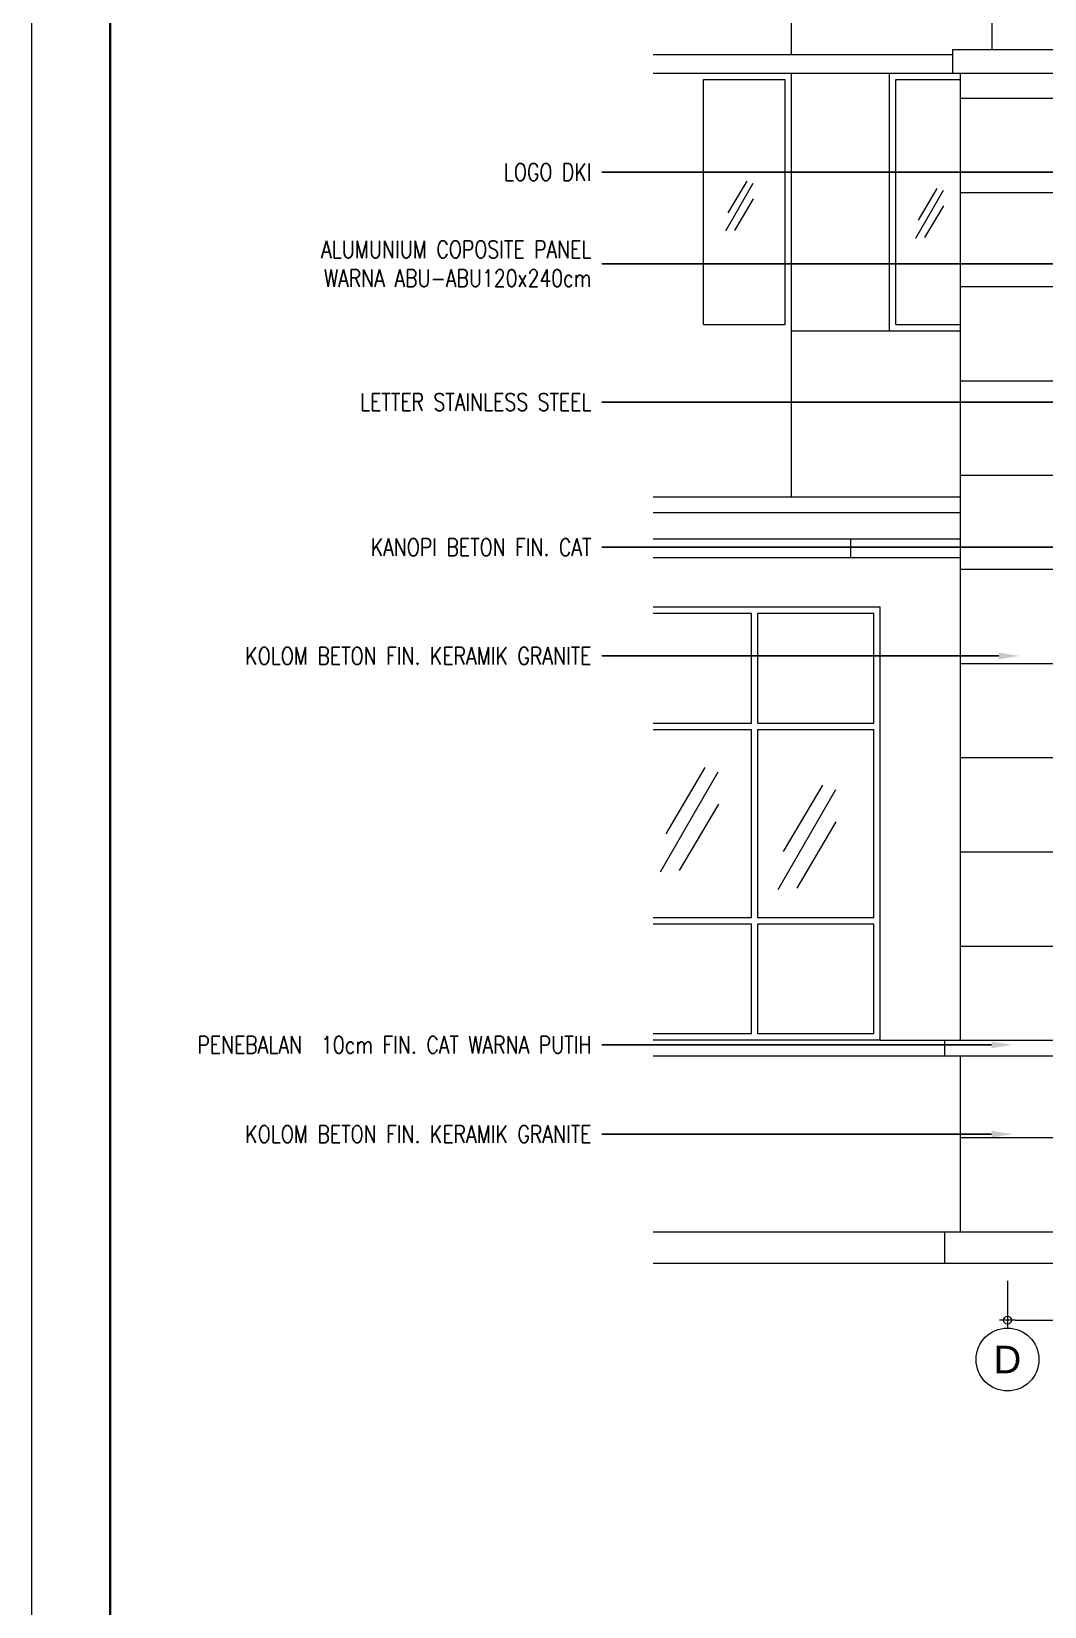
# Model space of a CAD drawing. Header units: millimetres. Extents: x -11 to 1625, y -267 to 180.
# Drawn here: x 1079.21 to 1092.11, y 140.3 to 160.36 of the extents above; entities that cross this region are included whole.
import ezdxf
from ezdxf import colors
from ezdxf.entities.mleader import LeaderData, LeaderLine
from ezdxf.enums import TextEntityAlignment as Align
from ezdxf.math import Vec2, Vec3

# ---------------------------------------------------------------- set-up
doc = ezdxf.new("R2010")
doc.units = ezdxf.units.MM
for name, color, linetype, lineweight in [('ars', 11, 'Continuous', 5), ('ARS DIN', 31, 'Continuous', 5), ('GRS KOP', 1, 'Continuous', 35), ('kop', 7, 'Continuous', 20), ('kus', 63, 'Continuous', 15), ('lan', 7, 'Continuous', 15), ('not', 7, 'Continuous', 20), ('tem', 5, 'Continuous', 20), ('TEXT KETERANGAN', 7, 'Continuous', 9), ('u', 6, 'Continuous', 20)]:
    doc.layers.add(name, color=color, linetype=linetype, lineweight=lineweight)
doc.styles.add('ATTR', font='romans.shx', dxfattribs={"width": 0.8, "height": 1.735066})
doc.styles.add('BARU', font='complex.shx')
doc.styles.add('S', font='SIMPLEX', dxfattribs={"width": 1.1})
doc.styles.get("Standard").update_dxf_attribs({"font": 'ARIALUNI.TTF'})
doc.dimstyles.new('SK 50', dxfattribs={"dimtxt": 0.25, "dimasz": 0.1, "dimexe": 0, "dimexo": 0, "dimgap": 0.1, "dimtad": 1, "dimdec": 0, "dimlfac": 50, "dimzin": 12, "dimdsep": 46, "dimtxsty": 'Standard', "dimblk": 'BULAT', "dimcen": 0.1, "dimclrd": 256, "dimclre": 256, "dimclrt": 256, "dimadec": 0, "dimazin": 3, "dimtfac": 1, "dimtdec": 0, "dimtofl": 0, "dimtmove": 0, "dimatfit": 3, "dimldrblk": 'BULAT', "dimfxl": 0, "dimtolj": 1, "dimtzin": 0, "dimlwd": -1, "dimlwe": -1, "dimarcsym": 0})

# ---------------------------------------------------------------- blocks, each defined once
blk = doc.blocks.new('kop')
at = {"layer": 'GRS KOP'}
blk.add_lwpolyline([(1, 54), (83, 54), (83, 1), (1, 1)], close=True, dxfattribs=at)
at = {"layer": 'kop', "color": 7}
for p, q in [((0, 55), (0, 0)), ((84, 55), (84, 0)), ((84, 55), (84, 0))]:
    blk.add_line(p, q, dxfattribs=at)
at = {"layer": 'kop', "style": 'BARU', "flags": 4}
for p, height in [((73.8, 5.4), 0.35), ((80.303, 5.382), 0.25), ((73.8, 4.9), 0.35), ((80.303, 4.882), 0.25), ((73.8, 4.4), 0.35), ((80.303, 4.382), 0.25)]:
    blk.add_attdef('-', p, '', height=height, dxfattribs=at)
at = {"layer": 'kop', "flags": 4}
for tag, p in [('AR-00', (78.057, 2.648)), ('00', (81.238, 2.647))]:
    blk.add_attdef(tag, text='', height=0.35, dxfattribs=at).set_placement(p, align=Align.MIDDLE)
blk = doc.blocks.new('NAV')
blk.add_circle((0, -0.4), 0.4)
at = {"style": 'S', "width": 0.75, "flags": 4}
blk.add_attdef('AV', text='', height=0.3, dxfattribs=at).set_placement((0, -0.4), align=Align.MIDDLE)
blk = doc.blocks.new('BULAT')
for p, q in [((-1, 0), (1, 0)), ((0, -1), (0, 1))]:
    blk.add_line(p, q)
blk.add_circle((0, 0), 0.5)
blk = doc.blocks.new('*D68')
at = {"layer": 'Defpoints', "color": 0, "ltscale": 0.15}
for p in [(1091.642, 144.443), (1099.642, 144.443), (1099.642, 143.943)]:
    blk.add_point(p, dxfattribs=at)
at = {"layer": 'u', "ltscale": 0.15}
for p, q in [((1091.642, 144.443), (1091.642, 143.943)), ((1099.642, 144.443), (1099.642, 143.943)), ((1091.742, 143.943), (1099.542, 143.943))]:
    blk.add_line(p, q, dxfattribs=at)
at = {"layer": 'u', "ltscale": 0.15, "xscale": 0.1, "yscale": 0.1, "zscale": 0.1, "rotation": 180}
blk.add_blockref('BULAT', (1091.642, 143.943), dxfattribs=at)
at = {"layer": 'u', "ltscale": 0.15, "xscale": 0.1, "yscale": 0.1, "zscale": 0.1}
blk.add_blockref('BULAT', (1099.642, 143.943), dxfattribs=at)
at = {"layer": 'u', "ltscale": 0.15, "insert": (1095.642, 144.17), "char_height": 0.25, "attachment_point": 5}
blk.add_mtext('\\A1;400', dxfattribs=at)

msp = doc.modelspace()

# ---------------------------------------------------------------- hatches: boundary and pattern name
at = {"layer": 'ARS DIN'}
h = msp.add_hatch(dxfattribs=at)
h.set_pattern_fill('_USER', color=256, scale=1.2, style=0, double=1, pattern_type=0)
h.set_pattern_definition([(180, (1091.0417, 147.5092), (0, 1.2), []), (90, (1091.0417, 147.5092), (1.2, 7e-17), [])])
h.paths.add_polyline_path([(1091.0416652, 147.5091772), (1092.2416652, 147.5091772), (1092.2416652, 159.8291772), (1091.0416652, 159.8291772)])
h = msp.add_hatch(dxfattribs=at)
h.set_pattern_fill('_USER', color=256, scale=1.2, style=0, double=1, pattern_type=0)
h.set_pattern_definition([(180, (1091.0417, 145.0692), (0, 1.2), []), (90, (1091.0417, 145.0692), (1.2, 7e-17), [])])
h.paths.add_polyline_path([(1091.0416652, 147.3091772), (1092.2416652, 147.3091772), (1092.2416652, 145.0691772), (1091.0416652, 145.0691772)])

# ---------------------------------------------------------------- linework, layer by layer
at = {"layer": 'ars'}
for p, q in [((1088.8916652, 160.0691772), (1088.8916652, 161.1691772)), ((1088.8916652, 154.4291772), (1088.8916652, 156.5491772)), ((1088.8916652, 156.5491772), (1090.1416652, 156.5491772)), ((1091.0416652, 154.4291772), (1087.1316652, 154.4291772)), ((1091.0416652, 154.2291772), (1087.1316652, 154.2291772)), ((1090.0216652, 147.5091772), (1092.4416652, 147.5091772)), ((1087.1316652, 147.3091772), (1092.4416652, 147.3091772)), ((1087.1316652, 145.0691772), (1090.8416652, 145.0691772))]:
    msp.add_line(p, q, dxfattribs=at)
at = {"layer": 'ars', "color": 130}
for points in [[(1088.4000718, 158.4256749), (1088.0492761, 157.8171865)], [(1088.3209607, 158.4541838), (1088.0822093, 158.0504529)], [(1090.8224294, 158.3339377), (1090.4716337, 157.7254493)], [(1090.7433183, 158.3624466), (1090.5045669, 157.9587157)], [(1088.4029598, 158.230706), (1088.1642084, 157.8269751)], [(1090.8253174, 158.1389688), (1090.586566, 157.7352378)], [(1087.9550539, 150.9254201), (1087.2209697, 149.6520814)], [(1087.7895039, 150.9850786), (1087.2898865, 150.1402207)], [(1089.4518375, 150.698897), (1088.7177533, 149.4255583)], [(1089.2862875, 150.7585554), (1088.7866702, 149.9136976)], [(1087.9610974, 150.5174231), (1087.46148, 149.6725652)], [(1089.457881, 150.2908999), (1088.9582636, 149.4460421)]]:
    msp.add_lwpolyline(points, dxfattribs=at)
at = {"layer": 'kus'}
for p, q in [((1087.7716652, 156.6291772), (1087.7716652, 159.7491772)), ((1087.7716652, 159.7491772), (1088.8116652, 159.7491772)), ((1088.8116652, 156.6291772), (1088.8116652, 159.7491772)), ((1088.8916652, 156.5491772), (1088.8916652, 159.8291772)), ((1090.1416652, 156.5491772), (1090.1416652, 159.8291772)), ((1090.1416652, 159.8291772), (1091.3416652, 159.8291772)), ((1090.2216652, 156.6291772), (1090.2216652, 159.7491772)), ((1090.2216652, 159.7491772), (1091.0416652, 159.7491772)), ((1087.7716652, 156.6291772), (1088.8116652, 156.6291772)), ((1090.1416652, 156.5491772), (1091.0416652, 156.5491772)), ((1090.2216652, 156.6291772), (1091.0416652, 156.6291772)), ((1087.1316652, 153.0291772), (1090.0216652, 153.0291772)), ((1087.1316652, 152.9491772), (1088.3816652, 152.9491772)), ((1088.3816652, 151.5491772), (1088.3816652, 152.9491772)), ((1088.4616652, 151.5491772), (1088.4616652, 152.9491772)), ((1088.4616652, 152.9491772), (1089.9416652, 152.9491772)), ((1089.9416652, 151.5491772), (1089.9416652, 152.9491772)), ((1090.0216652, 147.5091772), (1090.0216652, 153.0291772)), ((1087.1316652, 151.5491772), (1088.3816652, 151.5491772)), ((1088.4616652, 151.5491772), (1089.9416652, 151.5491772)), ((1087.1316652, 151.4691772), (1088.3816652, 151.4691772)), ((1088.3816652, 149.0691772), (1088.3816652, 151.4691772)), ((1088.4616652, 149.0691772), (1088.4616652, 151.4691772)), ((1088.4616652, 151.4691772), (1089.9416652, 151.4691772)), ((1089.9416652, 149.0691772), (1089.9416652, 151.4691772)), ((1088.3816652, 149.0691772), (1087.1316652, 149.0691772)), ((1088.3816652, 148.9891772), (1087.1316652, 148.9891772)), ((1088.3816652, 147.5891772), (1088.3816652, 148.9891772)), ((1089.9416652, 149.0691772), (1088.4616652, 149.0691772)), ((1088.4616652, 147.5891772), (1088.4616652, 148.9891772)), ((1089.9416652, 148.9891772), (1088.4616652, 148.9891772)), ((1089.9416652, 147.5891772), (1089.9416652, 148.9891772)), ((1088.3816652, 147.5891772), (1087.1316652, 147.5891772)), ((1090.0216652, 147.5091772), (1087.1316652, 147.5091772)), ((1089.9416652, 147.5891772), (1088.4616652, 147.5891772))]:
    msp.add_line(p, q, dxfattribs=at)
at = {"layer": 'lan'}
msp.add_line((1087.1316652, 144.6691772), (1104.1516652, 144.6691772), dxfattribs=at)
at = {"layer": 'tem'}
for p, q in [((1091.4416652, 161.1728781), (1091.4416652, 160.1291772)), ((1090.9416652, 160.1291772), (1090.9416652, 159.8291772)), ((1090.9416652, 160.1291772), (1092.3416652, 160.1291772)), ((1087.1316652, 160.0691772), (1090.9416652, 160.0691772)), ((1087.1316652, 159.8291772), (1092.3416652, 159.8291772)), ((1091.0416652, 159.8291772), (1091.0416652, 147.5091772)), ((1087.1316652, 153.8991772), (1091.0416652, 153.8991772)), ((1089.6416652, 153.8991772), (1089.6416652, 153.6591772)), ((1087.1316652, 153.6591772), (1091.0416652, 153.6591772)), ((1090.8416652, 147.5091772), (1090.8416652, 147.3091772)), ((1091.0416652, 147.3091772), (1091.0416652, 145.0691772)), ((1090.8416652, 145.0691772), (1090.8416652, 144.6691772)), ((1090.8416652, 145.0691772), (1092.4416652, 145.0691772))]:
    msp.add_line(p, q, dxfattribs=at)

# ---------------------------------------------------------------- block references
at = {"layer": 'kop'}
for p in [(995.214162, 118), (1079.214162, 117.9999999)]:
    msp.add_blockref('kop', p, dxfattribs=at)
at = {"layer": 'not'}
ref = msp.add_blockref('NAV', (1091.6416652, 143.842647), dxfattribs=at)
ref.add_attrib('AV', 'D', dxfattribs={"layer": '0', "height": 0.35, "flags": 4}).set_placement((1091.6416652, 143.442647), align=Align.MIDDLE)

# ---------------------------------------------------------------- dimensions: what is measured, and where the dimension line sits
at = {"layer": 'u', "ltscale": 0.15}
dim = msp.add_linear_dim(base=(1099.6416652, 143.942647), p1=(1091.6416652, 144.442647), p2=(1099.6416652, 144.442647), dimstyle='SK 50', dxfattribs=at)
dim.commit()
dim.dimension.update_dxf_attribs({"geometry": '*D68', "text_midpoint": (1095.6416652, 143.942647), "dimtype": 160})

# ---------------------------------------------------------------- leaders
at = {"layer": 'TEXT KETERANGAN'}
ml = msp.add_multileader_mtext('Standard', dxfattribs=at)
ml.set_content('{\\C90;LISPLANK GRC BOARD \\PMOTIF BETAWI FIN. CAT}', color=256, style='ATTR')
ml.set_leader_properties()
ml.build(insert=Vec2(0, 0))
ml.multileader.update_dxf_attribs({"text_left_attachment_type": 2, "text_right_attachment_type": 2, "dogleg_length": 2.367, "arrow_head_size": 0.2637542})
ctx = ml.context
ctx.base_point, ctx.char_height, ctx.arrow_head_size, ctx.landing_gap_size, ctx.plane_origin = Vec3(1083.1567515, 161.7860601), 0.219795203, 0.2637542, 0.1318771, Vec3(1086.4500777, 160.8819257)
ctx.left_attachment, ctx.right_attachment, ctx.text_align_type = 2, 2, 2
notes = []
notes.append((ctx, [(0, (1, 1, 0), (1090.2614225, 161.7860601), (-1, 0), 3.7847168, [(0, [(1091.7037274, 161.7860601)], 0, [])])]))
ctx.mtext.insert, ctx.mtext.alignment, ctx.mtext.flow_direction = Vec3(1086.3448286, 162.0791204), 3, 5
ml = msp.add_multileader_mtext('Standard', dxfattribs=at)
ml.set_content('{\\C90;LOGO DKI }', color=256, style='ATTR')
ml.set_leader_properties()
ml.build(insert=Vec2(0, 0))
ml.multileader.update_dxf_attribs({"text_left_attachment_type": 2, "text_right_attachment_type": 2, "dogleg_length": 2.367, "arrow_head_size": 0.2637542})
ctx = ml.context
ctx.base_point, ctx.char_height, ctx.arrow_head_size, ctx.landing_gap_size, ctx.plane_origin = Vec3(1084.9988446, 158.5690818), 0.219795203, 0.2637542, 0.1318771, Vec3(1086.4500777, 157.6649474)
ctx.left_attachment, ctx.right_attachment, ctx.text_align_type = 2, 2, 2
notes.append((ctx, [(0, (1, 1, 0), (1090.2614225, 158.5690818), (-1, 0), 3.7847168, [(0, [(1094.5536652, 158.5690818)], 0, [])])]))
ctx.mtext.insert, ctx.mtext.alignment, ctx.mtext.flow_direction = Vec3(1086.3448286, 158.6789794), 3, 5
ml = msp.add_multileader_mtext('Standard', dxfattribs=at)
ml.set_content('{\\C90;ALUMUNIUM COPOSITE PANEL \\PWARNA ABU-ABU120x240cm}', color=256, style='ATTR')
ml.set_leader_properties()
ml.build(insert=Vec2(0, 0))
ml.multileader.update_dxf_attribs({"text_left_attachment_type": 2, "text_right_attachment_type": 2, "dogleg_length": 2.367, "arrow_head_size": 0.2637542})
ctx = ml.context
ctx.base_point, ctx.char_height, ctx.arrow_head_size, ctx.landing_gap_size, ctx.plane_origin = Vec3(1082.3194364, 157.401011), 0.219795203, 0.2637542, 0.1318771, Vec3(1086.4500777, 156.4968766)
ctx.left_attachment, ctx.right_attachment, ctx.text_align_type = 2, 2, 2
notes.append((ctx, [(0, (1, 1, 0), (1090.2614225, 157.401011), (-1, 0), 3.7847168, [(0, [(1093.4679933, 157.401011)], 0, [])])]))
ctx.mtext.insert, ctx.mtext.alignment, ctx.mtext.flow_direction = Vec3(1086.3448286, 157.6940712), 3, 5
ml = msp.add_multileader_mtext('Standard', dxfattribs=at)
ml.set_content('{\\C90;LETTER STAINLESS STEEL}', color=256, style='ATTR')
ml.set_leader_properties()
ml.build(insert=Vec2(0, 0))
ml.multileader.update_dxf_attribs({"text_left_attachment_type": 2, "text_right_attachment_type": 2, "dogleg_length": 2.367, "arrow_head_size": 0.2637542})
ctx = ml.context
ctx.base_point, ctx.char_height, ctx.arrow_head_size, ctx.landing_gap_size, ctx.plane_origin = Vec3(1082.8971838, 155.6398176), 0.219795203, 0.2637542, 0.1318771, Vec3(1086.4500777, 154.7356832)
ctx.left_attachment, ctx.right_attachment, ctx.text_align_type = 2, 2, 2
notes.append((ctx, [(0, (1, 1, 0), (1090.2614225, 155.6398176), (-1, 0), 3.7847168, [(0, [(1093.4679933, 155.6398176)], 0, [])])]))
ctx.mtext.insert, ctx.mtext.alignment, ctx.mtext.flow_direction = Vec3(1086.3448286, 155.7497152), 3, 5
ml = msp.add_multileader_mtext('Standard', dxfattribs=at)
ml.set_content('{\\C90;KANOPI BETON FIN. CAT}', color=256, style='ATTR')
ml.set_leader_properties()
ml.build(insert=Vec2(0, 0))
ml.multileader.update_dxf_attribs({"text_left_attachment_type": 2, "text_right_attachment_type": 2, "dogleg_length": 2.367, "arrow_head_size": 0.2637542})
ctx = ml.context
ctx.base_point, ctx.char_height, ctx.arrow_head_size, ctx.landing_gap_size, ctx.plane_origin = Vec3(1083.0060348, 153.7905354), 0.219795203, 0.2637542, 0.1318771, Vec3(1086.4500777, 152.8864011)
ctx.left_attachment, ctx.right_attachment, ctx.text_align_type = 2, 2, 2
notes.append((ctx, [(0, (1, 1, 0), (1090.2614225, 153.7905354), (-1, 0), 3.7847168, [(0, [(1093.0613138, 153.7905354)], 0, [])])]))
ctx.mtext.insert, ctx.mtext.alignment, ctx.mtext.flow_direction = Vec3(1086.3448286, 153.900433), 3, 5
ml = msp.add_multileader_mtext('Standard', dxfattribs=at)
ml.set_content('{\\C90;KOLOM BETON FIN. KERAMIK GRANITE}', color=256, style='ATTR')
ml.set_leader_properties()
ml.build(insert=Vec2(0, 0))
ml.multileader.update_dxf_attribs({"text_left_attachment_type": 2, "text_right_attachment_type": 2, "dogleg_length": 2.367, "arrow_head_size": 0.2637542})
ctx = ml.context
ctx.base_point, ctx.char_height, ctx.arrow_head_size, ctx.landing_gap_size, ctx.plane_origin = Vec3(1081.1974342, 152.4052118), 0.219795203, 0.2637542, 0.1318771, Vec3(1086.4500777, 151.5010774)
ctx.left_attachment, ctx.right_attachment, ctx.text_align_type = 2, 2, 2
notes.append((ctx, [(0, (1, 1, 0), (1090.2614225, 152.4052118), (-1, 0), 3.7847168, [(0, [(1091.7949533, 152.4052118)], 0, [])])]))
ctx.mtext.insert, ctx.mtext.alignment, ctx.mtext.flow_direction = Vec3(1086.3448286, 152.5151094), 3, 5
ml = msp.add_multileader_mtext('Standard', dxfattribs=at)
ml.set_content('{\\C90;PENEBALAN  10cm FIN. CAT WARNA PUTIH}', color=256, style='ATTR')
ml.set_leader_properties()
ml.build(insert=Vec2(0, 0))
ml.multileader.update_dxf_attribs({"text_left_attachment_type": 2, "text_right_attachment_type": 2, "dogleg_length": 2.367, "arrow_head_size": 0.2637542})
ctx = ml.context
ctx.base_point, ctx.char_height, ctx.arrow_head_size, ctx.landing_gap_size, ctx.plane_origin = Vec3(1080.4522238, 147.4509001), 0.219795203, 0.2637542, 0.1318771, Vec3(1086.4500777, 146.5467657)
ctx.left_attachment, ctx.right_attachment, ctx.text_align_type = 2, 2, 2
notes.append((ctx, [(0, (1, 1, 0), (1090.2614225, 147.4509001), (-1, 0), 3.7847168, [(0, [(1091.7037274, 147.4509001)], 0, [])])]))
ctx.mtext.insert, ctx.mtext.alignment, ctx.mtext.flow_direction = Vec3(1086.3448286, 147.5607977), 3, 5
ml = msp.add_multileader_mtext('Standard', dxfattribs=at)
ml.set_content('{\\C90;KOLOM BETON FIN. KERAMIK GRANITE}', color=256, style='ATTR')
ml.set_leader_properties()
ml.build(insert=Vec2(0, 0))
ml.multileader.update_dxf_attribs({"text_left_attachment_type": 2, "text_right_attachment_type": 2, "dogleg_length": 2.367, "arrow_head_size": 0.2637542})
ctx = ml.context
ctx.base_point, ctx.char_height, ctx.arrow_head_size, ctx.landing_gap_size, ctx.plane_origin = Vec3(1081.1974342, 146.3132561), 0.219795203, 0.2637542, 0.1318771, Vec3(1086.4500777, 145.4091217)
ctx.left_attachment, ctx.right_attachment, ctx.text_align_type = 2, 2, 2
notes.append((ctx, [(0, (1, 1, 0), (1090.2614225, 146.3132561), (-1, 0), 3.7847168, [(0, [(1091.7037274, 146.3132561)], 0, [])])]))
ctx.mtext.insert, ctx.mtext.alignment, ctx.mtext.flow_direction = Vec3(1086.3448286, 146.4231537), 3, 5
for ctx, leaders in notes:
    for number, flags, end, landing, length, lines in leaders:
        leader = LeaderData()
        leader.index, (leader.has_last_leader_line, leader.has_dogleg_vector, leader.attachment_direction) = number, flags
        leader.last_leader_point, leader.dogleg_vector, leader.dogleg_length = Vec3(end), Vec3(landing), length
        for number, points, colour, breaks in lines:
            line = LeaderLine()
            line.index, line.vertices, line.color, line.breaks = number, Vec3.list(points), colors.encode_raw_color(colour), breaks
            leader.lines.append(line)
        ctx.leaders.append(leader)

doc.saveas('drawing.dxf')
